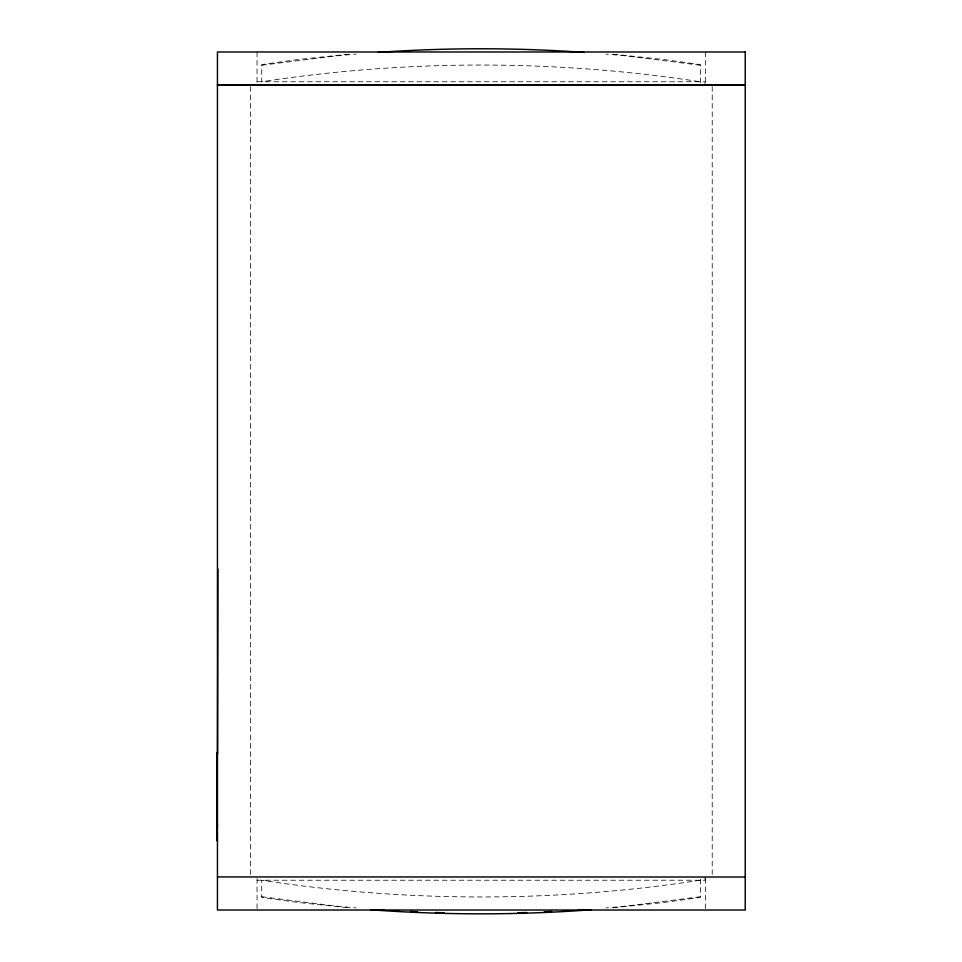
<?xml version="1.0" encoding="UTF-8"?>
<svg xmlns="http://www.w3.org/2000/svg" width="962" height="962" viewBox="0 0 962 962"><rect width="100%" height="100%" fill="white"/><g stroke="black" fill="none" stroke-linecap="round" stroke-linejoin="round"><path stroke-width="0.72" stroke-dasharray="4.81 3.61" d="M261.712 65.272L334.211 56.121A1468.746 1468.746 0 0 1 356.132 54.1M700.372 880.23C555.266 902.536 406.818 902.536 261.712 880.23L261.712 897.414L297.679 902.416L348.713 907.827M700.372 896.728L627.873 905.879A1468.746 1468.746 0 0 1 605.952 907.9M348.713 54.173L297.679 59.584L261.712 64.586L261.712 81.77C406.818 59.464 555.266 59.464 700.372 81.77M613.371 907.827L664.405 902.416L700.372 897.414L700.372 876.935M257.046 81.77L705.038 81.77L705.038 85.065M257.046 880.23L705.038 880.23L705.038 876.935M613.371 54.173L664.405 59.584L700.372 64.586L700.372 85.065M700.372 65.272L627.873 56.121A1468.746 1468.746 0 0 0 605.952 54.1M261.712 896.728L334.211 905.879A1468.746 1468.746 0 0 0 356.132 907.9M712.217 86.568L712.217 876.935M705.615 51.984L705.615 83.478M705.615 878.522L705.615 910.016M266.137 81.145L266.137 81.77M266.137 880.23L266.137 880.855M257.046 51.984L257.046 83.478M257.046 878.522L257.046 910.016M250.445 86.568L250.445 876.935"/><path stroke-width="1.44" d="M217.556 753.835L217.893 568.987M591.426 909.763C517.965 915.187 444.119 915.187 370.659 909.763M217.448 84.981L745.213 84.981M217.448 85.065L745.213 85.065M217.448 752.957L216.787 752.957L216.787 840.656L217.448 840.656M216.787 753.354L217.448 753.354M216.787 758.309L217.448 758.309M216.787 759.511L217.448 759.511M216.787 760.714L217.448 760.714M216.787 761.219L217.448 761.219M216.787 763.624L217.448 763.624M216.787 768.722L217.448 768.722M216.787 769.047L217.448 769.047M216.787 770.49L217.448 770.49M216.787 798.628L217.448 798.628M216.787 824.626L217.448 824.626M216.787 825.216L217.448 825.216M216.787 825.468L217.448 825.468M216.787 826.346L217.448 826.346M216.787 827.38L217.448 827.38M216.787 827.416L217.448 827.416M216.787 833.308L217.448 833.308M216.787 834.102L217.448 834.102M216.787 834.511L217.448 834.511M216.787 839.453L217.448 839.453M216.787 840.054L217.448 840.054M217.448 876.935L745.213 877.019M378.09 52.393A1468.746 1468.746 0 0 1 583.994 52.393M583.994 909.607A1468.746 1468.746 0 0 1 578.126 910.016M567.857 910.653A1468.746 1468.746 0 0 1 563.443 910.906M551.695 911.519A1468.746 1468.746 0 0 1 544.348 911.856M526.695 912.517A1468.746 1468.746 0 0 1 517.869 912.758M444.216 912.758A1468.746 1468.746 0 0 1 435.389 912.517M417.736 911.856A1468.746 1468.746 0 0 1 410.389 911.519M398.629 910.906A1468.746 1468.746 0 0 1 394.228 910.653M383.958 910.016A1468.746 1468.746 0 0 1 378.09 909.607M745.213 51.984L217.448 51.984L217.448 910.016L745.213 910.016L745.213 51.984M217.448 826.959L216.787 826.959L217.448 827.067"/></g></svg>
